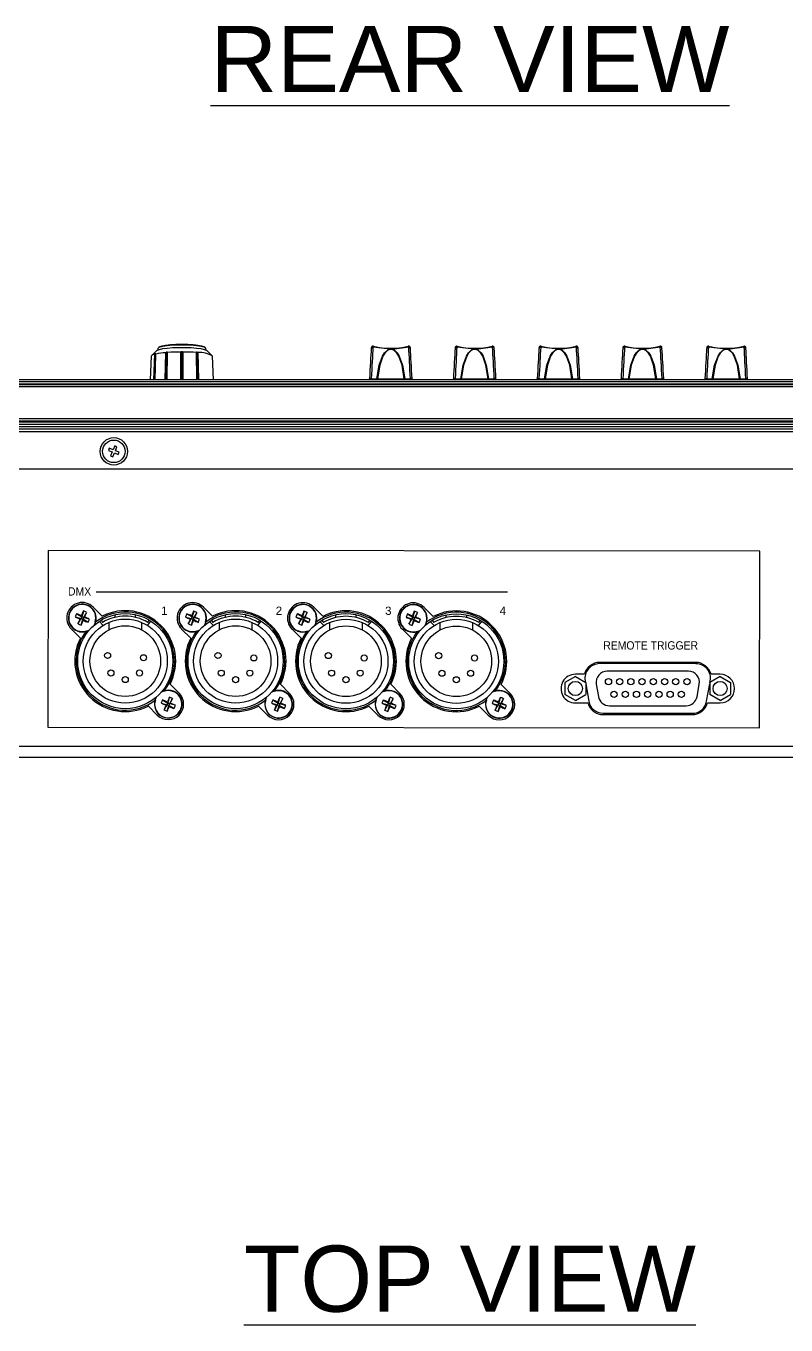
# Model space of a CAD drawing. Header units: inches. Extents: x 0.6 to 61.5, y 0.9 to 41.7.
# Drawn here: x 13.71 to 20.6, y 29.93 to 41.7 of the extents above; entities that cross this region are included whole.
import ezdxf
from ezdxf.enums import TextEntityAlignment as Align

# ---------------------------------------------------------------- set-up
doc = ezdxf.new("R2010")
doc.units = ezdxf.units.IN
doc.header["$MEASUREMENT"] = 0
for name, color, linetype in [('ARTWORK', 2, 'Continuous'), ('DIM', 1, 'Continuous'), ('OBJECT', 7, 'Continuous')]:
    doc.layers.add(name, color=color, linetype=linetype)
doc.styles.add('Arial', font='arial.ttf')
doc.styles.get("Standard").update_dxf_attribs({"font": 'arial.ttf'})

msp = doc.modelspace()

# ---------------------------------------------------------------- linework, layer by layer
at = {"layer": 'ARTWORK'}
for p, q in [((13.911, 36.947), (13.91, 35.347)), ((20.361, 36.942), (13.911, 36.947)), ((20.36, 35.342), (20.361, 36.942)), ((13.91, 35.347), (20.36, 35.342))]:
    msp.add_line(p, q, dxfattribs=at)
msp.add_lwpolyline([(14.346, 36.574), (18.074, 36.574)], dxfattribs=at)
at = {"layer": 'OBJECT'}
for p, q in [((14.901, 38.763), (14.848, 38.714)), ((14.883, 38.73), (14.876, 38.495)), ((14.888, 38.732), (14.883, 38.73)), ((14.888, 38.731), (14.886, 38.729)), ((14.906, 38.779), (14.906, 38.766)), ((14.973, 38.495), (14.978, 38.742)), ((14.982, 38.745), (14.977, 38.495)), ((14.978, 38.742), (14.982, 38.744)), ((14.991, 38.745), (14.982, 38.745)), ((14.991, 38.745), (14.986, 38.495)), ((14.991, 38.743), (14.987, 38.495)), ((14.99, 38.745), (14.991, 38.743)), ((15.116, 38.747), (15.119, 38.75)), ((15.116, 38.495), (15.116, 38.747)), ((15.119, 38.75), (15.119, 38.495)), ((15.129, 38.75), (15.119, 38.75)), ((15.129, 38.75), (15.129, 38.495)), ((15.129, 38.75), (15.132, 38.747)), ((15.132, 38.747), (15.132, 38.495)), ((15.256, 38.743), (15.257, 38.745)), ((15.26, 38.495), (15.256, 38.743)), ((15.257, 38.745), (15.261, 38.495)), ((15.266, 38.745), (15.257, 38.745)), ((15.266, 38.745), (15.27, 38.495)), ((15.266, 38.744), (15.27, 38.742)), ((15.27, 38.742), (15.274, 38.495)), ((15.341, 38.766), (15.341, 38.779)), ((15.399, 38.714), (15.346, 38.763)), ((17.01, 38.772), (16.856, 38.791)), ((17.77, 38.772), (17.616, 38.791)), ((18.53, 38.772), (18.376, 38.791)), ((19.29, 38.772), (19.136, 38.791)), ((20.05, 38.772), (19.896, 38.791)), ((14.845, 38.71), (14.838, 38.495)), ((14.871, 38.495), (14.878, 38.727)), ((14.878, 38.727), (14.883, 38.73)), ((14.886, 38.729), (14.879, 38.495)), ((15.399, 38.711), (15.402, 38.707)), ((15.41, 38.495), (15.402, 38.71)), ((34.164, 38.495), (1.31, 38.495)), ((16.825, 38.495), (16.825, 38.503)), ((16.84, 38.505), (16.891, 38.505)), ((16.862, 38.499), (16.862, 38.495)), ((17.174, 38.499), (16.862, 38.499)), ((16.864, 38.495), (16.862, 38.499)), ((16.896, 38.505), (16.891, 38.505)), ((17.144, 38.505), (17.139, 38.505)), ((17.144, 38.505), (17.195, 38.505)), ((17.172, 38.495), (17.174, 38.499)), ((17.174, 38.495), (17.174, 38.499)), ((17.211, 38.495), (17.211, 38.503)), ((17.585, 38.495), (17.585, 38.503)), ((17.6, 38.505), (17.651, 38.505)), ((17.622, 38.499), (17.622, 38.495)), ((17.934, 38.499), (17.622, 38.499)), ((17.624, 38.495), (17.622, 38.499)), ((17.656, 38.505), (17.651, 38.505)), ((17.904, 38.505), (17.899, 38.505)), ((17.904, 38.505), (17.955, 38.505)), ((17.932, 38.495), (17.934, 38.499)), ((17.934, 38.495), (17.934, 38.499)), ((17.971, 38.495), (17.971, 38.503)), ((18.345, 38.495), (18.345, 38.503)), ((18.36, 38.505), (18.411, 38.505)), ((18.382, 38.499), (18.382, 38.495)), ((18.694, 38.499), (18.382, 38.499)), ((18.384, 38.495), (18.382, 38.499)), ((18.416, 38.505), (18.411, 38.505)), ((18.664, 38.505), (18.659, 38.505)), ((18.664, 38.505), (18.715, 38.505)), ((18.692, 38.495), (18.694, 38.499)), ((18.694, 38.495), (18.694, 38.499)), ((18.731, 38.495), (18.731, 38.503)), ((19.105, 38.495), (19.105, 38.503)), ((19.12, 38.505), (19.171, 38.505)), ((19.142, 38.499), (19.142, 38.495)), ((19.454, 38.499), (19.142, 38.499)), ((19.144, 38.495), (19.142, 38.499)), ((19.176, 38.505), (19.171, 38.505)), ((19.424, 38.505), (19.419, 38.505)), ((19.424, 38.505), (19.475, 38.505)), ((19.452, 38.495), (19.454, 38.499)), ((19.454, 38.495), (19.454, 38.499)), ((19.491, 38.495), (19.491, 38.503)), ((19.865, 38.495), (19.865, 38.503)), ((19.88, 38.505), (19.931, 38.505)), ((19.902, 38.499), (19.902, 38.495)), ((20.214, 38.499), (19.902, 38.499)), ((19.904, 38.495), (19.902, 38.499)), ((19.936, 38.505), (19.931, 38.505)), ((20.184, 38.505), (20.179, 38.505)), ((20.184, 38.505), (20.235, 38.505)), ((20.212, 38.495), (20.214, 38.499)), ((20.214, 38.495), (20.214, 38.499)), ((20.251, 38.495), (20.251, 38.503)), ((34.164, 38.478), (1.31, 38.478)), ((1.31, 38.459), (34.164, 38.459)), ((34.164, 38.45), (1.31, 38.45)), ((34.164, 38.433), (1.31, 38.433)), ((1.31, 38.144), (34.164, 38.144)), ((34.164, 38.121), (1.31, 38.121)), ((1.31, 38.113), (34.164, 38.113)), ((34.164, 38.09), (1.31, 38.09)), ((1.31, 38.072), (34.164, 38.072)), ((34.164, 38.049), (1.31, 38.049)), ((1.31, 38.028), (34.164, 38.028)), ((14.466, 37.876), (14.458, 37.856)), ((14.458, 37.856), (14.493, 37.842)), ((14.501, 37.862), (14.466, 37.876)), ((14.493, 37.842), (14.478, 37.806)), ((14.478, 37.806), (14.498, 37.798)), ((14.498, 37.798), (14.513, 37.833)), ((14.516, 37.897), (14.501, 37.862)), ((14.513, 37.833), (14.548, 37.819)), ((14.536, 37.889), (14.516, 37.897)), ((14.521, 37.853), (14.536, 37.889)), ((14.557, 37.839), (14.521, 37.853)), ((14.548, 37.819), (14.557, 37.839)), ((1.299, 37.687), (34.169, 37.687)), ((14.231, 36.4), (14.217, 36.347)), ((14.26, 36.388), (14.232, 36.341)), ((14.402, 36.353), (14.32, 36.435)), ((15.231, 36.4), (15.217, 36.346)), ((15.26, 36.388), (15.232, 36.34)), ((15.402, 36.352), (15.32, 36.435)), ((16.231, 36.399), (16.217, 36.346)), ((16.26, 36.387), (16.232, 36.339)), ((16.402, 36.352), (16.32, 36.434)), ((17.231, 36.398), (17.217, 36.345)), ((17.26, 36.386), (17.232, 36.339)), ((17.402, 36.351), (17.32, 36.433)), ((14.157, 36.346), (14.21, 36.332)), ((14.169, 36.375), (14.217, 36.347)), ((14.182, 36.284), (14.21, 36.332)), ((14.21, 36.332), (14.2, 36.327)), ((14.21, 36.332), (14.217, 36.347)), ((14.21, 36.332), (14.226, 36.326)), ((14.211, 36.272), (14.226, 36.326)), ((14.212, 36.358), (14.217, 36.347)), ((14.232, 36.341), (14.217, 36.347)), ((14.232, 36.341), (14.226, 36.326)), ((14.23, 36.315), (14.226, 36.326)), ((14.273, 36.298), (14.226, 36.326)), ((14.232, 36.341), (14.242, 36.345)), ((14.285, 36.327), (14.232, 36.341)), ((14.374, 36.307), (14.411, 36.27)), ((14.393, 36.319), (14.406, 36.297)), ((14.461, 36.296), (14.461, 36.229)), ((14.516, 36.367), (14.516, 36.342)), ((14.705, 36.342), (14.705, 36.367)), ((14.761, 36.229), (14.761, 36.296)), ((14.811, 36.27), (14.844, 36.309)), ((14.816, 36.297), (14.829, 36.319)), ((15.157, 36.345), (15.21, 36.331)), ((15.169, 36.374), (15.217, 36.346)), ((15.182, 36.283), (15.21, 36.331)), ((15.21, 36.331), (15.2, 36.327)), ((15.21, 36.331), (15.217, 36.346)), ((15.21, 36.331), (15.226, 36.325)), ((15.211, 36.271), (15.226, 36.325)), ((15.212, 36.357), (15.217, 36.346)), ((15.232, 36.34), (15.217, 36.346)), ((15.232, 36.34), (15.226, 36.325)), ((15.23, 36.314), (15.226, 36.325)), ((15.273, 36.297), (15.226, 36.325)), ((15.232, 36.34), (15.242, 36.344)), ((15.285, 36.326), (15.232, 36.34)), ((15.374, 36.306), (15.411, 36.269)), ((15.393, 36.318), (15.406, 36.297)), ((15.461, 36.295), (15.461, 36.228)), ((15.516, 36.367), (15.516, 36.341)), ((15.705, 36.341), (15.705, 36.367)), ((15.761, 36.228), (15.761, 36.295)), ((15.811, 36.269), (15.844, 36.309)), ((15.816, 36.296), (15.829, 36.318)), ((16.157, 36.345), (16.21, 36.33)), ((16.169, 36.373), (16.217, 36.346)), ((16.182, 36.283), (16.21, 36.33)), ((16.21, 36.33), (16.2, 36.326)), ((16.21, 36.33), (16.217, 36.346)), ((16.21, 36.33), (16.226, 36.324)), ((16.211, 36.271), (16.226, 36.324)), ((16.212, 36.356), (16.217, 36.346)), ((16.232, 36.339), (16.217, 36.346)), ((16.232, 36.339), (16.226, 36.324)), ((16.23, 36.314), (16.226, 36.324)), ((16.273, 36.296), (16.226, 36.324)), ((16.232, 36.339), (16.242, 36.344)), ((16.285, 36.325), (16.232, 36.339)), ((16.374, 36.306), (16.411, 36.269)), ((16.393, 36.317), (16.406, 36.296)), ((16.461, 36.295), (16.461, 36.228)), ((16.516, 36.366), (16.516, 36.34)), ((16.705, 36.34), (16.705, 36.366)), ((16.761, 36.227), (16.761, 36.294)), ((16.811, 36.268), (16.844, 36.308)), ((16.816, 36.296), (16.829, 36.317)), ((17.157, 36.344), (17.21, 36.33)), ((17.169, 36.373), (17.217, 36.345)), ((17.182, 36.282), (17.21, 36.33)), ((17.21, 36.33), (17.2, 36.325)), ((17.21, 36.33), (17.217, 36.345)), ((17.21, 36.33), (17.226, 36.324)), ((17.211, 36.27), (17.226, 36.324)), ((17.212, 36.355), (17.217, 36.345)), ((17.232, 36.339), (17.217, 36.345)), ((17.232, 36.339), (17.226, 36.324)), ((17.23, 36.313), (17.226, 36.324)), ((17.273, 36.296), (17.226, 36.324)), ((17.232, 36.339), (17.242, 36.343)), ((17.285, 36.325), (17.232, 36.339)), ((17.374, 36.305), (17.411, 36.268)), ((17.393, 36.317), (17.406, 36.295)), ((17.461, 36.294), (17.461, 36.227)), ((17.516, 36.365), (17.516, 36.34)), ((17.705, 36.339), (17.705, 36.365)), ((17.761, 36.227), (17.761, 36.294)), ((17.811, 36.268), (17.844, 36.307)), ((17.816, 36.295), (17.829, 36.316)), ((14.122, 36.238), (14.204, 36.155)), ((15.122, 36.237), (15.204, 36.154)), ((16.122, 36.236), (16.204, 36.154)), ((17.122, 36.236), (17.204, 36.153)), ((19.783, 35.922), (18.909, 35.923)), ((19.781, 35.934), (18.911, 35.934)), ((18.69, 35.807), (18.596, 35.753)), ((18.772, 35.827), (18.69, 35.827)), ((18.69, 35.807), (18.784, 35.753)), ((19.714, 35.855), (18.978, 35.855)), ((20.002, 35.806), (19.908, 35.752)), ((20.002, 35.827), (19.92, 35.827)), ((20.002, 35.806), (20.096, 35.752)), ((15.099, 35.655), (15.017, 35.737)), ((16.099, 35.654), (16.017, 35.737)), ((17.099, 35.654), (17.017, 35.736)), ((18.099, 35.653), (18.017, 35.735)), ((18.596, 35.753), (18.596, 35.644)), ((18.779, 35.768), (18.781, 35.754)), ((18.784, 35.753), (18.784, 35.644)), ((18.784, 35.74), (18.811, 35.583)), ((18.879, 35.738), (18.899, 35.624)), ((19.793, 35.623), (19.813, 35.737)), ((19.88, 35.582), (19.908, 35.739)), ((19.908, 35.752), (19.908, 35.643)), ((19.91, 35.753), (19.913, 35.767)), ((20.096, 35.752), (20.096, 35.643)), ((14.936, 35.565), (14.99, 35.551)), ((14.948, 35.594), (14.996, 35.566)), ((14.99, 35.551), (14.996, 35.566)), ((14.992, 35.577), (14.996, 35.566)), ((15.01, 35.62), (14.996, 35.566)), ((15.011, 35.56), (14.996, 35.566)), ((15.011, 35.56), (15.005, 35.545)), ((15.039, 35.608), (15.011, 35.56)), ((15.011, 35.56), (15.022, 35.565)), ((15.065, 35.546), (15.011, 35.56)), ((15.936, 35.565), (15.99, 35.551)), ((15.948, 35.594), (15.996, 35.566)), ((15.99, 35.551), (15.996, 35.566)), ((15.992, 35.576), (15.996, 35.566)), ((16.01, 35.619), (15.996, 35.566)), ((16.011, 35.559), (15.996, 35.566)), ((16.011, 35.559), (16.005, 35.544)), ((16.039, 35.607), (16.011, 35.559)), ((16.011, 35.559), (16.022, 35.564)), ((16.065, 35.545), (16.011, 35.559)), ((16.936, 35.564), (16.99, 35.55)), ((16.948, 35.593), (16.996, 35.565)), ((16.99, 35.55), (16.996, 35.565)), ((16.992, 35.576), (16.996, 35.565)), ((17.01, 35.619), (16.996, 35.565)), ((17.011, 35.559), (16.996, 35.565)), ((17.011, 35.559), (17.005, 35.544)), ((17.039, 35.606), (17.011, 35.559)), ((17.011, 35.559), (17.022, 35.563)), ((17.065, 35.545), (17.011, 35.559)), ((17.936, 35.563), (17.99, 35.549)), ((17.948, 35.592), (17.996, 35.564)), ((17.99, 35.549), (17.996, 35.564)), ((17.992, 35.575), (17.996, 35.564)), ((18.01, 35.618), (17.996, 35.564)), ((18.011, 35.558), (17.996, 35.564)), ((18.011, 35.558), (18.005, 35.543)), ((18.039, 35.606), (18.011, 35.558)), ((18.011, 35.558), (18.022, 35.562)), ((18.065, 35.544), (18.011, 35.558)), ((18.69, 35.59), (18.596, 35.644)), ((18.69, 35.59), (18.784, 35.644)), ((18.69, 35.567), (18.805, 35.567)), ((19.887, 35.567), (20.002, 35.567)), ((20.002, 35.589), (19.908, 35.643)), ((20.002, 35.589), (20.096, 35.643)), ((14.819, 35.54), (14.901, 35.457)), ((14.962, 35.504), (14.99, 35.551)), ((14.99, 35.551), (14.979, 35.547)), ((14.99, 35.551), (15.005, 35.545)), ((14.991, 35.492), (15.005, 35.545)), ((15.009, 35.534), (15.005, 35.545)), ((15.053, 35.517), (15.005, 35.545)), ((15.819, 35.539), (15.901, 35.456)), ((15.962, 35.503), (15.99, 35.551)), ((15.99, 35.551), (15.979, 35.546)), ((15.99, 35.551), (16.005, 35.544)), ((15.991, 35.491), (16.005, 35.544)), ((16.009, 35.534), (16.005, 35.544)), ((16.053, 35.516), (16.005, 35.544)), ((16.819, 35.538), (16.901, 35.456)), ((16.962, 35.502), (16.99, 35.55)), ((16.99, 35.55), (16.979, 35.546)), ((16.99, 35.55), (17.005, 35.544)), ((16.991, 35.49), (17.005, 35.544)), ((17.009, 35.533), (17.005, 35.544)), ((17.053, 35.516), (17.005, 35.544)), ((17.819, 35.537), (17.901, 35.455)), ((17.962, 35.501), (17.99, 35.549)), ((17.99, 35.549), (17.979, 35.545)), ((17.99, 35.549), (18.005, 35.543)), ((17.991, 35.489), (18.005, 35.543)), ((18.009, 35.532), (18.005, 35.543)), ((18.053, 35.515), (18.005, 35.543)), ((18.941, 35.474), (19.75, 35.473)), ((18.943, 35.461), (19.748, 35.461)), ((18.998, 35.541), (19.694, 35.541)), ((34.169, 35.172), (1.299, 35.172)), ((1.299, 35.077), (34.169, 35.077))]:
    msp.add_line(p, q, dxfattribs=at)
at = {"layer": 'OBJECT', "flags": 128}
for points in [[(14.901, 38.763), (14.903, 38.764), (14.92, 38.771), (14.95, 38.778), (14.991, 38.783), (15.041, 38.787), (15.095, 38.789), (15.152, 38.789), (15.207, 38.787), (15.256, 38.783), (15.297, 38.778), (15.327, 38.771), (15.345, 38.764), (15.346, 38.763)], [(15.341, 38.779), (15.334, 38.787), (15.312, 38.794), (15.277, 38.8), (15.232, 38.805), (15.18, 38.808), (15.124, 38.809), (15.067, 38.808), (15.015, 38.805), (14.97, 38.8), (14.935, 38.794), (14.914, 38.787), (14.906, 38.779), (14.906, 38.779)], [(14.916, 38.79), (14.923, 38.796), (14.944, 38.803), (14.977, 38.809), (15.02, 38.814), (15.07, 38.817), (15.124, 38.818), (15.177, 38.817), (15.227, 38.814), (15.27, 38.809), (15.303, 38.803), (15.324, 38.796), (15.329, 38.793)], [(16.84, 38.783), (16.84, 38.781), (16.84, 38.781)], [(16.86, 38.799), (16.859, 38.799), (16.857, 38.796), (16.856, 38.791)], [(16.891, 38.505), (16.912, 38.628), (16.943, 38.71), (16.961, 38.739), (16.986, 38.763), (17.002, 38.77), (17.01, 38.772)], [(17.011, 38.771), (17.002, 38.769), (16.987, 38.762), (16.963, 38.738), (16.945, 38.709), (16.917, 38.627), (16.896, 38.505)], [(17.025, 38.771), (17.014, 38.771), (17.011, 38.771)], [(17.18, 38.791), (17.053, 38.773), (17.025, 38.772)], [(17.025, 38.772), (17.034, 38.77), (17.05, 38.763), (17.075, 38.739), (17.093, 38.71), (17.123, 38.628), (17.144, 38.505)], [(17.139, 38.505), (17.119, 38.627), (17.09, 38.709), (17.073, 38.738), (17.048, 38.762), (17.033, 38.769), (17.025, 38.771)], [(17.18, 38.791), (17.178, 38.796), (17.177, 38.799), (17.176, 38.799)], [(17.195, 38.781), (17.195, 38.781), (17.195, 38.783)], [(17.6, 38.783), (17.6, 38.781), (17.6, 38.781)], [(17.62, 38.799), (17.619, 38.799), (17.617, 38.796), (17.616, 38.791)], [(17.651, 38.505), (17.672, 38.628), (17.703, 38.71), (17.721, 38.739), (17.746, 38.763), (17.762, 38.77), (17.77, 38.772)], [(17.771, 38.771), (17.762, 38.769), (17.747, 38.762), (17.723, 38.738), (17.705, 38.709), (17.677, 38.627), (17.656, 38.505)], [(17.785, 38.771), (17.774, 38.771), (17.771, 38.771)], [(17.94, 38.791), (17.813, 38.773), (17.785, 38.772)], [(17.785, 38.772), (17.794, 38.77), (17.81, 38.763), (17.835, 38.739), (17.853, 38.71), (17.883, 38.628), (17.904, 38.505)], [(17.899, 38.505), (17.879, 38.627), (17.85, 38.709), (17.833, 38.738), (17.808, 38.762), (17.793, 38.769), (17.785, 38.771)], [(17.94, 38.791), (17.938, 38.796), (17.937, 38.799), (17.936, 38.799)], [(17.955, 38.781), (17.955, 38.781), (17.955, 38.783)], [(18.36, 38.783), (18.36, 38.781), (18.36, 38.781)], [(18.38, 38.799), (18.379, 38.799), (18.377, 38.796), (18.376, 38.791)], [(18.411, 38.505), (18.432, 38.628), (18.463, 38.71), (18.481, 38.739), (18.506, 38.763), (18.522, 38.77), (18.53, 38.772)], [(18.531, 38.771), (18.522, 38.769), (18.507, 38.762), (18.483, 38.738), (18.465, 38.709), (18.437, 38.627), (18.416, 38.505)], [(18.545, 38.771), (18.534, 38.771), (18.531, 38.771)], [(18.7, 38.791), (18.573, 38.773), (18.545, 38.772)], [(18.545, 38.772), (18.554, 38.77), (18.57, 38.763), (18.595, 38.739), (18.613, 38.71), (18.643, 38.628), (18.664, 38.505)], [(18.659, 38.505), (18.639, 38.627), (18.61, 38.709), (18.593, 38.738), (18.568, 38.762), (18.553, 38.769), (18.545, 38.771)], [(18.7, 38.791), (18.698, 38.796), (18.697, 38.799), (18.696, 38.799)], [(18.715, 38.781), (18.715, 38.781), (18.715, 38.783)], [(19.12, 38.783), (19.12, 38.781), (19.12, 38.781)], [(19.14, 38.799), (19.139, 38.799), (19.137, 38.796), (19.136, 38.791)], [(19.171, 38.505), (19.192, 38.628), (19.223, 38.71), (19.241, 38.739), (19.266, 38.763), (19.282, 38.77), (19.29, 38.772)], [(19.291, 38.771), (19.282, 38.769), (19.267, 38.762), (19.243, 38.738), (19.225, 38.709), (19.197, 38.627), (19.176, 38.505)], [(19.305, 38.771), (19.294, 38.771), (19.291, 38.771)], [(19.46, 38.791), (19.333, 38.773), (19.305, 38.772)], [(19.305, 38.772), (19.314, 38.77), (19.33, 38.763), (19.355, 38.739), (19.373, 38.71), (19.403, 38.628), (19.424, 38.505)], [(19.419, 38.505), (19.399, 38.627), (19.37, 38.709), (19.353, 38.738), (19.328, 38.762), (19.313, 38.769), (19.305, 38.771)], [(19.46, 38.791), (19.458, 38.796), (19.457, 38.799), (19.456, 38.799)], [(19.475, 38.781), (19.475, 38.781), (19.475, 38.783)], [(19.88, 38.783), (19.88, 38.781), (19.88, 38.781)], [(19.9, 38.799), (19.899, 38.799), (19.897, 38.796), (19.896, 38.791)], [(19.931, 38.505), (19.952, 38.628), (19.983, 38.71), (20.001, 38.739), (20.026, 38.763), (20.042, 38.77), (20.05, 38.772)], [(20.051, 38.771), (20.042, 38.769), (20.027, 38.762), (20.003, 38.738), (19.985, 38.709), (19.957, 38.627), (19.936, 38.505)], [(20.065, 38.771), (20.054, 38.771), (20.051, 38.771)], [(20.22, 38.791), (20.093, 38.773), (20.065, 38.772)], [(20.065, 38.772), (20.074, 38.77), (20.09, 38.763), (20.115, 38.739), (20.133, 38.71), (20.163, 38.628), (20.184, 38.505)], [(20.179, 38.505), (20.159, 38.627), (20.13, 38.709), (20.113, 38.738), (20.088, 38.762), (20.073, 38.769), (20.065, 38.771)], [(20.22, 38.791), (20.218, 38.796), (20.217, 38.799), (20.216, 38.799)], [(20.235, 38.781), (20.235, 38.781), (20.235, 38.783)]]:
    msp.add_lwpolyline(points, dxfattribs=at)
at = {"layer": 'OBJECT'}
for centre, radius in [((14.507, 37.847), 0.124), ((14.507, 37.847), 0.102), ((14.611, 35.946), 0.431), ((15.611, 35.946), 0.431), ((16.611, 35.945), 0.431), ((14.611, 35.946), 0.381), ((14.611, 35.946), 0.32), ((15.611, 35.946), 0.381), ((15.611, 35.946), 0.32), ((16.611, 35.945), 0.381), ((16.611, 35.945), 0.32), ((17.611, 35.944), 0.431), ((17.611, 35.944), 0.381), ((17.611, 35.944), 0.32), ((14.451, 35.997), 0.0276), ((15.451, 35.997), 0.0276), ((16.451, 35.996), 0.0276), ((17.451, 35.995), 0.0276), ((14.776, 35.976), 0.0276), ((15.776, 35.975), 0.0276), ((16.776, 35.974), 0.0276), ((17.776, 35.974), 0.0276), ((14.481, 35.838), 0.0276), ((14.611, 35.779), 0.0276), ((14.74, 35.838), 0.0276), ((15.481, 35.837), 0.0276), ((15.611, 35.778), 0.0276), ((15.74, 35.837), 0.0276), ((16.481, 35.837), 0.0276), ((16.611, 35.778), 0.0276), ((16.74, 35.837), 0.0276), ((17.481, 35.836), 0.0276), ((17.611, 35.777), 0.0276), ((17.74, 35.836), 0.0276), ((18.99, 35.759), 0.0283), ((19.092, 35.759), 0.0283), ((19.193, 35.759), 0.0283), ((19.295, 35.759), 0.0283), ((19.397, 35.759), 0.0283), ((19.499, 35.759), 0.0283), ((19.6, 35.759), 0.0283), ((19.702, 35.759), 0.0283), ((18.69, 35.698), 0.0642), ((19.041, 35.646), 0.0283), ((19.143, 35.646), 0.0283), ((19.244, 35.646), 0.0283), ((19.346, 35.646), 0.0283), ((19.448, 35.646), 0.0283), ((19.549, 35.646), 0.0283), ((19.651, 35.646), 0.0283), ((20.002, 35.698), 0.0642)]:
    msp.add_circle(centre, radius, dxfattribs=at)
for centre, radius, start, end in [((15.03, 38.033), 0.71, 94.2138, 101.6296), ((15.12, 36.968), 1.779, 90.1308, 94.1387), ((15.128, 36.968), 1.779, 85.8596, 89.8675), ((15.286, 38.517), 0.225, 58.8385, 94.0503), ((16.856, 38.784), 0.0158, 77.9049, 181.8384), ((16.854, 38.777), 0.0137, 80.7633, 167.2675), ((17.018, 39.44), 0.659, 256.1502, 283.8755), ((17.018, 38.749), 0.0247, 72.6537, 107.3463), ((16.934, 38.753), 0.0793, 13.4687, 14.32), ((17.091, 38.755), 0.0675, 165.6056, 166.6057), ((17.179, 38.784), 0.016, 357.8775, 101.7453), ((17.182, 38.777), 0.0137, 12.7229, 99.2422), ((17.616, 38.784), 0.0158, 77.9081, 181.8387), ((17.614, 38.777), 0.0137, 80.7614, 167.2694), ((17.778, 39.44), 0.659, 256.1502, 283.8755), ((17.778, 38.749), 0.0247, 72.6528, 107.3472), ((17.669, 38.747), 0.104, 13.5705, 14.2181), ((17.851, 38.755), 0.0675, 165.6056, 166.6057), ((17.939, 38.784), 0.016, 357.8898, 101.7331), ((17.942, 38.777), 0.0137, 12.7275, 99.2377), ((18.376, 38.784), 0.0158, 77.9037, 181.8431), ((18.374, 38.777), 0.0137, 80.7614, 167.2694), ((18.538, 39.44), 0.659, 256.1501, 283.8756), ((18.538, 38.749), 0.0247, 72.6574, 107.3426), ((18.476, 38.758), 0.056, 13.292, 14.4967), ((18.599, 38.758), 0.056, 165.5033, 166.708), ((18.699, 38.784), 0.016, 357.8912, 101.7351), ((18.702, 38.777), 0.0137, 12.7306, 99.2386), ((19.136, 38.784), 0.0158, 77.9049, 181.8384), ((19.134, 38.777), 0.0137, 80.7623, 167.2725), ((19.298, 39.44), 0.659, 256.1503, 283.8754), ((19.298, 38.749), 0.0247, 72.6537, 107.3463), ((19.225, 38.755), 0.0675, 13.3943, 14.3944), ((19.382, 38.753), 0.0793, 165.68, 166.5313), ((19.459, 38.784), 0.016, 357.8912, 101.7351), ((19.462, 38.777), 0.0137, 12.7306, 99.2386), ((19.896, 38.784), 0.0158, 77.9049, 181.8384), ((19.894, 38.777), 0.0137, 80.7633, 167.2675), ((20.058, 39.44), 0.659, 256.1502, 283.8755), ((20.058, 38.749), 0.0247, 72.6537, 107.3463), ((19.974, 38.753), 0.0793, 13.4687, 14.32), ((20.142, 38.753), 0.0793, 165.68, 166.5313), ((20.219, 38.784), 0.016, 357.8912, 101.7351), ((20.222, 38.777), 0.0137, 12.7325, 99.2367), ((14.882, 38.68), 0.0467, 93.742, 141.1353), ((16.836, 38.48), 0.0258, 80.1316, 115.7137), ((17.018, 42.034), 3.531, 268.0276, 271.9724), ((17.198, 38.472), 0.034, 68.6836, 95.4711), ((17.596, 38.48), 0.0258, 80.1326, 115.7138), ((17.778, 42.034), 3.531, 268.0276, 271.9724), ((17.958, 38.472), 0.034, 68.6867, 95.468), ((18.356, 38.48), 0.0258, 80.1413, 115.704), ((18.538, 42.034), 3.531, 268.0276, 271.9724), ((18.718, 38.472), 0.034, 68.6878, 95.4669), ((19.116, 38.48), 0.0258, 80.1397, 115.7057), ((19.298, 42.034), 3.531, 268.0276, 271.9724), ((19.478, 38.472), 0.034, 68.6834, 95.4701), ((19.876, 38.48), 0.0258, 80.1316, 115.7137), ((20.058, 42.034), 3.531, 268.0276, 271.9724), ((20.238, 38.472), 0.034, 68.6836, 95.4711), ((14.221, 36.337), 0.14, 44.9601, 224.9601), ((14.221, 36.336), 0.126, 330.9788, 298.9415), ((14.221, 36.337), 0.123, 341.2211, 288.6992), ((17.146, 35.124), 3.183, 156.3567, 157.1976), ((14.053, 35.932), 0.501, 65.6828, 69.2716), ((11.29, 37.552), 3.19, 337.7583, 338.5973), ((14.611, 35.946), 0.445, 321.9562, 127.9641), ((14.611, 35.946), 0.457, 332.7993, 117.121), ((15.221, 36.336), 0.14, 44.9601, 224.9601), ((15.221, 36.336), 0.126, 330.9788, 298.9415), ((15.221, 36.336), 0.123, 341.2211, 288.6992), ((18.163, 35.116), 3.201, 156.3591, 157.1952), ((15.053, 35.931), 0.501, 65.683, 69.2722), ((12.29, 37.552), 3.19, 337.7583, 338.5973), ((15.611, 35.946), 0.445, 321.9562, 127.9641), ((15.611, 35.946), 0.457, 332.7993, 117.121), ((16.221, 36.335), 0.14, 44.9601, 224.9601), ((16.221, 36.335), 0.126, 330.9788, 298.9415), ((16.221, 36.335), 0.123, 341.2211, 288.6992), ((19.147, 35.122), 3.184, 156.3568, 157.1975), ((16.053, 35.93), 0.501, 65.6834, 69.2714), ((13.292, 37.55), 3.187, 337.7572, 338.597), ((16.611, 35.945), 0.445, 321.9562, 127.9641), ((16.611, 35.945), 0.457, 332.7993, 117.121), ((17.221, 36.334), 0.14, 44.9601, 224.9601), ((17.221, 36.334), 0.126, 330.0073, 298.9415), ((17.221, 36.334), 0.123, 341.2211, 288.6992), ((20.147, 35.122), 3.184, 156.3568, 157.1975), ((17.053, 35.93), 0.501, 65.682, 69.272), ((14.303, 37.545), 3.176, 337.7564, 338.5992), ((17.611, 35.944), 0.445, 321.9562, 127.9641), ((17.611, 35.944), 0.457, 332.7993, 117.121), ((14.625, 36.169), 0.501, 155.6838, 159.2726), ((15.434, 39.262), 3.183, 246.3564, 247.1972), ((13.007, 33.41), 3.185, 67.7575, 68.5979), ((17.153, 35.12), 3.19, 157.7583, 158.5972), ((14.389, 36.74), 0.501, 245.6814, 249.2734), ((11.279, 37.556), 3.202, 336.3592, 337.1951), ((15.436, 39.264), 3.186, 247.7575, 248.5977), ((13.006, 33.405), 3.189, 66.3576, 67.1968), ((13.817, 36.504), 0.501, 335.6833, 339.271), ((14.611, 35.946), 0.407, 59.6309, 120.2895), ((15.626, 36.168), 0.501, 155.6835, 159.2709), ((16.435, 39.264), 3.186, 246.3571, 247.197), ((14.006, 33.407), 3.187, 67.7575, 68.5973), ((18.147, 35.122), 3.184, 157.7574, 158.5981), ((15.389, 36.74), 0.501, 245.682, 249.272), ((12.295, 37.548), 3.184, 336.3568, 337.1975), ((16.437, 39.266), 3.189, 247.7577, 248.5971), ((14.008, 33.409), 3.184, 66.3567, 67.1972), ((14.817, 36.503), 0.5, 335.6802, 339.2743), ((15.611, 35.946), 0.407, 59.6309, 120.2895), ((16.626, 36.167), 0.501, 155.6831, 159.2712), ((17.436, 39.266), 3.189, 246.3576, 247.1968), ((15.006, 33.408), 3.186, 67.7575, 68.5977), ((19.149, 35.12), 3.186, 157.7572, 158.5971), ((16.389, 36.74), 0.501, 245.6843, 249.271), ((13.296, 37.547), 3.183, 336.3567, 337.1976), ((17.436, 39.263), 3.187, 247.7575, 248.5973), ((15.007, 33.406), 3.186, 66.3571, 67.197), ((15.817, 36.503), 0.501, 335.6835, 339.2709), ((16.611, 35.945), 0.407, 59.6309, 120.2895), ((17.625, 36.167), 0.501, 155.682, 159.2724), ((18.433, 39.259), 3.183, 246.3568, 247.1977), ((16.006, 33.407), 3.186, 67.7575, 68.5977), ((20.149, 35.119), 3.186, 157.7572, 158.5971), ((17.389, 36.739), 0.501, 245.6839, 249.2713), ((14.287, 37.55), 3.192, 336.3579, 337.1964), ((18.436, 39.263), 3.187, 247.7575, 248.5973), ((16.008, 33.406), 3.186, 66.3571, 67.1973), ((16.817, 36.502), 0.501, 335.6835, 339.2709), ((17.611, 35.944), 0.407, 59.6309, 120.2895), ((14.611, 35.946), 0.457, 152.7993, 297.121), ((14.611, 35.946), 0.445, 141.9562, 307.9641), ((15.611, 35.946), 0.457, 152.7993, 297.121), ((15.611, 35.946), 0.445, 141.9562, 307.9641), ((16.611, 35.945), 0.457, 152.7993, 297.121), ((16.611, 35.945), 0.445, 141.9562, 307.9641), ((17.611, 35.944), 0.457, 152.7993, 297.121), ((17.611, 35.944), 0.445, 141.9562, 307.9641), ((18.911, 35.79), 0.144, 89.9601, 165.0713), ((18.909, 35.791), 0.132, 89.9601, 189.9601), ((19.781, 35.79), 0.144, 14.849, 89.9601), ((19.783, 35.79), 0.132, 349.9601, 89.9601), ((18.69, 35.697), 0.13, 89.9601, 269.9601), ((18.978, 35.755), 0.1, 89.9601, 189.9601), ((19.714, 35.755), 0.1, 349.9601, 89.9601), ((20.002, 35.697), 0.13, 269.9601, 89.9601), ((15.001, 35.556), 0.126, 150.0432, 119.877), ((15, 35.556), 0.123, 161.2211, 108.6992), ((16.001, 35.555), 0.126, 150.0432, 119.877), ((16, 35.555), 0.123, 161.2211, 108.6992), ((17.001, 35.554), 0.126, 150.0432, 119.877), ((17, 35.555), 0.123, 161.2211, 108.6992), ((18.001, 35.554), 0.126, 150.0432, 119.877), ((18, 35.554), 0.123, 161.2211, 108.6992), ((15, 35.556), 0.14, 224.9601, 44.9601), ((15.405, 35.388), 0.501, 155.6833, 159.271), ((16.215, 38.487), 3.189, 246.3576, 247.1968), ((13.786, 32.629), 3.185, 67.7572, 68.5976), ((17.934, 34.34), 3.191, 156.3579, 157.1965), ((14.833, 35.151), 0.501, 65.6839, 69.2709), ((12.072, 36.771), 3.186, 337.7572, 338.5971), ((13.79, 32.634), 3.179, 66.3563, 67.1982), ((16, 35.555), 0.14, 224.9601, 44.9601), ((16.405, 35.387), 0.501, 155.6835, 159.2709), ((17.215, 38.484), 3.187, 246.3574, 247.1971), ((14.786, 32.629), 3.185, 67.7572, 68.5976), ((18.924, 34.343), 3.181, 156.3565, 157.1978), ((15.833, 35.151), 0.501, 65.6835, 69.2718), ((13.072, 36.77), 3.186, 337.7572, 338.5971), ((14.786, 32.624), 3.189, 66.3576, 67.1968), ((17, 35.555), 0.14, 224.9601, 44.9601), ((17.404, 35.387), 0.5, 155.6804, 159.274), ((18.212, 38.477), 3.18, 246.3562, 247.1977), ((15.786, 32.628), 3.185, 67.7572, 68.5976), ((19.925, 34.342), 3.182, 156.3566, 157.1977), ((16.833, 35.15), 0.501, 65.6825, 69.272), ((14.076, 36.768), 3.183, 337.7574, 338.5982), ((15.786, 32.623), 3.189, 66.3576, 67.1968), ((18, 35.554), 0.14, 224.9601, 44.9601), ((18.405, 35.386), 0.501, 155.6819, 159.2724), ((19.213, 38.48), 3.184, 246.3566, 247.1972), ((16.785, 32.625), 3.187, 67.7575, 68.5973), ((20.926, 34.341), 3.183, 156.3567, 157.1976), ((17.833, 35.149), 0.501, 65.6835, 69.2713), ((15.074, 36.768), 3.185, 337.7573, 338.5977), ((16.786, 32.624), 3.188, 66.3575, 67.197), ((18.943, 35.605), 0.144, 195.2611, 269.9601), ((18.941, 35.606), 0.132, 189.9601, 269.9601), ((18.998, 35.641), 0.1, 189.9601, 269.9601), ((19.694, 35.641), 0.1, 269.9601, 349.9601), ((19.748, 35.605), 0.144, 269.9601, 344.6592), ((19.75, 35.605), 0.132, 269.9601, 349.9601), ((17.917, 34.345), 3.174, 157.7562, 158.5994), ((15.168, 35.96), 0.501, 245.6826, 249.2716), ((12.075, 36.768), 3.183, 336.3567, 337.1977), ((16.215, 38.483), 3.186, 247.7574, 248.5975), ((14.596, 35.723), 0.501, 335.6821, 339.2723), ((18.929, 34.34), 3.187, 157.7572, 158.597), ((16.168, 35.96), 0.501, 245.6837, 249.2713), ((13.076, 36.767), 3.182, 336.3567, 337.1977), ((17.214, 38.48), 3.184, 247.7571, 248.5978), ((15.596, 35.723), 0.501, 335.6834, 339.271), ((19.933, 34.338), 3.191, 157.7585, 158.5972), ((17.168, 35.958), 0.501, 245.6822, 249.2728), ((14.059, 36.774), 3.201, 336.359, 337.1952), ((18.216, 38.484), 3.188, 247.7578, 248.5972), ((16.596, 35.722), 0.501, 335.6835, 339.271), ((20.924, 34.34), 3.182, 157.7572, 158.5984), ((18.168, 35.958), 0.501, 245.6827, 249.2719), ((15.067, 36.769), 3.192, 336.3579, 337.1965), ((19.215, 38.481), 3.186, 247.7574, 248.5975), ((17.596, 35.721), 0.501, 335.6834, 339.2711)]:
    msp.add_arc(centre, radius, start, end, dxfattribs=at)
for centre, major_axis, ratio, start_param, end_param in [((16.823, 38.404), (0.027, 0.518), 0.007274, 0.758945, 1.379188), ((16.839, 38.403), (0.027, 0.534), 0.007062, 0.758924, 1.379166), ((17.197, 38.403), (-0.027, 0.534), 0.007062, 4.904019, 5.524262), ((17.212, 38.404), (-0.027, 0.518), 0.007274, 4.903998, 5.52424), ((17.583, 38.404), (0.027, 0.518), 0.007274, 0.758945, 1.379188), ((17.599, 38.403), (0.027, 0.534), 0.007062, 0.758924, 1.379166), ((17.957, 38.403), (-0.027, 0.534), 0.007062, 4.904019, 5.524262), ((17.972, 38.404), (-0.027, 0.518), 0.007274, 4.903998, 5.52424), ((18.343, 38.404), (0.027, 0.518), 0.007274, 0.758945, 1.379188), ((18.359, 38.403), (0.027, 0.534), 0.007062, 0.758924, 1.379166), ((18.717, 38.403), (-0.027, 0.534), 0.007062, 4.904019, 5.524262), ((18.732, 38.404), (-0.027, 0.518), 0.007274, 4.903998, 5.52424), ((19.103, 38.404), (0.027, 0.518), 0.007274, 0.758945, 1.379188), ((19.119, 38.403), (0.027, 0.534), 0.007062, 0.758924, 1.379166), ((19.477, 38.403), (-0.027, 0.534), 0.007062, 4.904019, 5.524262), ((19.492, 38.404), (-0.027, 0.518), 0.007274, 4.903998, 5.52424), ((19.863, 38.404), (0.027, 0.518), 0.007274, 0.758945, 1.379188), ((19.879, 38.403), (0.027, 0.534), 0.007062, 0.758924, 1.379166), ((20.237, 38.403), (-0.027, 0.534), 0.007062, 4.904019, 5.524262), ((20.252, 38.404), (-0.027, 0.518), 0.007274, 4.903998, 5.52424)]:
    msp.add_ellipse(centre, major_axis=major_axis, ratio=ratio, start_param=start_param, end_param=end_param, dxfattribs=at)

# ---------------------------------------------------------------- texts
at = {"layer": 'ARTWORK', "style": 'Arial', "width": 0.9}
for s, p in [('DMX', (14.092, 36.54)), ('REMOTE TRIGGER', (18.943, 36.051))]:
    msp.add_text(s, height=0.075, dxfattribs=at).set_placement(p)
at = {"layer": 'ARTWORK', "style": 'Arial'}
for s, p in [('1', (14.936, 36.365)), ('2', (15.974, 36.365)), ('3', (16.966, 36.365)), ('4', (18.004, 36.365))]:
    msp.add_text(s, height=0.075, dxfattribs=at).set_placement(p)
at = {"layer": 'DIM'}
for s, p in [('%%UREAR VIEW', (17.734, 41.102)), ('%%UTOP VIEW', (17.734, 30.05))]:
    msp.add_text(s, height=0.6, dxfattribs=at).set_placement(p, align=Align.CENTER)

doc.saveas('drawing.dxf')
